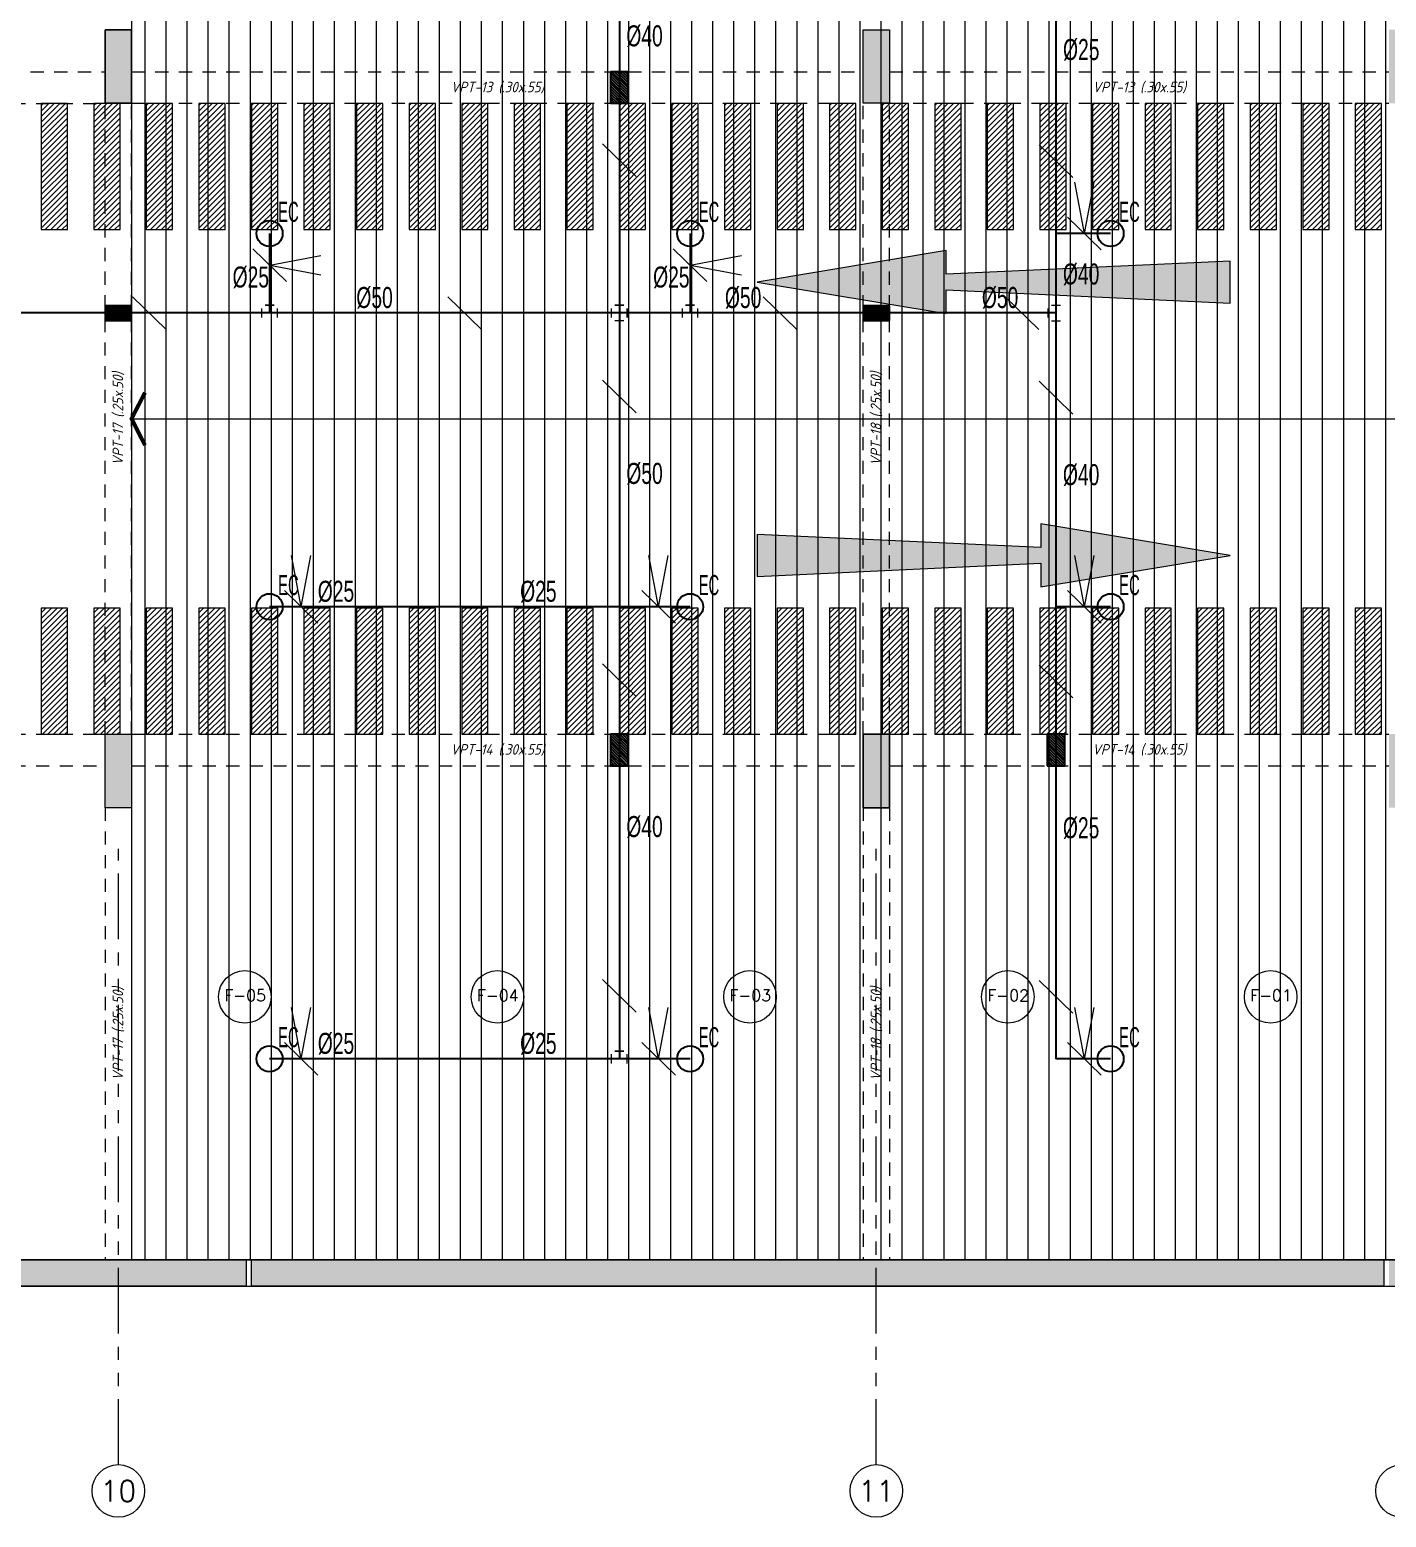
# Model space of a CAD drawing. Header units: millimetres. Extents: x 2085 to 2829, y 1347 to 1643.
# Drawn here: x 2170.53 to 2183.44, y 1520.64 to 1534.79 of the extents above; entities that cross this region are included whole.
import ezdxf
from ezdxf.enums import TextEntityAlignment as Align

# ---------------------------------------------------------------- set-up
doc = ezdxf.new("R2010")
doc.units = ezdxf.units.MM
for name, pattern in [('DASHED2', [0.375, 0.25, -0.125]), ('HIDDEN', [0.375, 0.25, -0.125]), ('HIDDEN2', [0.1875, 0.125, -0.0625]), ('PHANTOM', [2.5, 1.25, -0.25, 0.25, -0.25, 0.25, -0.25]), ('PHANTOM2', [1.25, 0.625, -0.125, 0.125, -0.125, 0.125, -0.125])]:
    doc.linetypes.add(name, pattern=pattern)
doc.layers.get('0').update_dxf_attribs({"color": 251, "lineweight": 9})
for name, color, linetype, lineweight in [('000 SOS 911 - ACCESORIOS ACI', 3, 'Continuous', 20), ('000 SOS 911 ACCESORIOS', 3, 'Continuous', 20), ('000 SOS 911 ROCIADORES', 5, 'Continuous', 25), ('000 SOS 911 TEXTOS ACI', 7, 'Continuous', 9), ('000 SOS 911 TUB. ENTERRADA  ACI', 5, 'DASHED2', 25), ('000 SOS 911 TUBERIA ACI', 3, 'Continuous', 25), ('A-EJES', 251, 'PHANTOM', 9), ('A-ESTRUCTURA-HATCH', 251, 'Continuous', 13), ('A-ESTRUCTURA-PLACAS', 251, 'Continuous', 13), ('A-ESTRUCTURA-VIGAS', 251, 'HIDDEN2', 13), ('A-HATCH', 251, 'Continuous', 9), ('A-LINEAS', 251, 'Continuous', 9), ('A-MUROS', 251, 'Continuous', 9), ('A-NUMERO ESTAC', 251, 'Continuous', 13), ('A-PROYECCIONES', 251, 'HIDDEN2', 9), ('A-TEXTO-INDICACIONES', 251, 'Continuous', 13), ('CIRCULACION PEATONAL', 251, 'Continuous', 13)]:
    doc.layers.add(name, color=color, linetype=linetype, lineweight=lineweight)
doc.layers.add('A_50_Vigas Chata', color=251, linetype='HIDDEN', lineweight=13, plot=False)
doc.styles.add('APPIA -TEXTOS-GENERALES', font='isocp.shx', dxfattribs={"oblique": 15})
doc.styles.add('PIPE', font='ARIALN.TTF', dxfattribs={"width": 0.8})
doc.styles.add('ROMANS', font='romans.shx', dxfattribs={"width": 0.8})
pattern_1 = [(45, (47.250368, 0), (-0.0265165, 0.0265165), [])]
pattern_2 = [(45, (47.750368, 0), (-0.0265165, 0.0265165), [])]
pattern_3 = [(45, (48.250368, 0), (-0.0265165, 0.0265165), [])]
pattern_4 = [(45, (48.750368, 0), (-0.0265165, 0.0265165), [])]
pattern_5 = [(45, (49.250368, 0), (-0.0265165, 0.0265165), [])]
pattern_6 = [(45, (49.750368, 0), (-0.0265165, 0.0265165), [])]
pattern_7 = [(45, (50.250368, 0), (-0.0265165, 0.0265165), [])]
pattern_8 = [(45, (50.750368, 0), (-0.0265165, 0.0265165), [])]
pattern_9 = [(45, (51.250368, 0), (-0.0265165, 0.0265165), [])]
pattern_10 = [(45, (51.750368, 0), (-0.0265165, 0.0265165), [])]
pattern_11 = [(45, (52.250368, 0), (-0.0265165, 0.0265165), [])]
pattern_12 = [(45, (52.750368, 0), (-0.0265165, 0.0265165), [])]
pattern_13 = [(45, (53.250368, 0), (-0.0265165, 0.0265165), [])]
pattern_14 = [(45, (53.750368, 0), (-0.0265165, 0.0265165), [])]
pattern_15 = [(45, (54.250368, 0), (-0.0265165, 0.0265165), [])]
pattern_16 = [(45, (54.750368, 0), (-0.0265165, 0.0265165), [])]
pattern_17 = [(45, (55.250368, 0), (-0.0265165, 0.0265165), [])]
pattern_18 = [(45, (55.750368, 0), (-0.0265165, 0.0265165), [])]
pattern_19 = [(45, (56.250368, 0), (-0.0265165, 0.0265165), [])]
pattern_20 = [(45, (56.750368, 0), (-0.0265165, 0.0265165), [])]
pattern_21 = [(45, (57.250368, 0), (-0.0265165, 0.0265165), [])]
pattern_22 = [(45, (57.750368, 0), (-0.0265165, 0.0265165), [])]
pattern_23 = [(45, (58.250368, 0), (-0.0265165, 0.0265165), [])]
pattern_24 = [(45, (58.750368, 0), (-0.0265165, 0.0265165), [])]
pattern_25 = [(45, (59.250368, 0), (-0.0265165, 0.0265165), [])]
pattern_26 = [(45, (59.750368, 0), (-0.0265165, 0.0265165), [])]

# ---------------------------------------------------------------- blocks, each defined once
blk = doc.blocks.new('002')
at = {"layer": '000 SOS 911 ROCIADORES'}
blk.add_circle((2884.506, 1470.177, 0), 0.0952, dxfattribs=at)
at = {"layer": '000 SOS 911 ROCIADORES', "color": 5, "style": 'PIPE', "width": 0.641273}
blk.add_text('EC', height=0.1469, dxfattribs=at).set_placement((2884.569, 1470.262, 0), (2884.719, 1470.262, 0), align=Align.FIT)
blk = doc.blocks.new('003')
at = {"layer": '000 SOS 911 ROCIADORES', "xscale": 1.3, "yscale": 1.3, "zscale": 1.3}
blk.add_blockref('002', (-841.839, -416.766, 0), dxfattribs=at)
blk = doc.blocks.new('PASE EN VIGA')
at = {"layer": '000 SOS 911 TUB. ENTERRADA  ACI'}
h = blk.add_hatch(dxfattribs=at)
h.set_pattern_fill('ANSI31', color=6, scale=0.0046)
h.paths.add_polyline_path([(2188.783, 1180.57), (2188.783, 1180.71), (2188.533, 1180.71), (2188.533, 1180.57)])
at = {"layer": '000 SOS 911 TUB. ENTERRADA  ACI', "color": 6, "linetype": 'ByBlock'}
blk.add_lwpolyline([(2188.533, 1180.57), (2188.783, 1180.57), (2188.783, 1180.71), (2188.533, 1180.71)], close=True, dxfattribs=at)
blk = doc.blocks.new('007')
at = {"layer": '000 SOS 911 - ACCESORIOS ACI'}
for q in [(26830.838, -4054.765, 0), (26831.022, -4054.765, 0)]:
    blk.add_line((26830.93, -4055.252, 0), q, dxfattribs=at)
blk = doc.blocks.new('ACCS.ELBOW.90')
at = {"layer": '000 SOS 911 - ACCESORIOS ACI', "color": 100}
for p, q in [((0.098, 0.168), (-0.098, 0.168)), ((0.168, -0.098), (0.168, 0.098))]:
    blk.add_line(p, q, dxfattribs=at)
at = {"layer": '000 SOS 911 - ACCESORIOS ACI', "color": 9}
for p in [(0, 0.168), (0.168, 0)]:
    blk.add_line(p, (0, 0), dxfattribs=at)
blk = doc.blocks.new('EST P1')
at = {"layer": 'A-ESTRUCTURA-HATCH'}
h = blk.add_hatch(color=256, dxfattribs=at)
h.dxf.hatch_style = 1
h.paths.add_polyline_path([(28.776, 5.95), (28.776, 5.05), (23.07, 5.05), (23.07, 4.85), (28.926, 4.85), (28.926, 5.75), (32.576, 5.75), (32.576, 4.85), (35.53, 4.85), (35.53, 5.05), (32.726, 5.05), (32.726, 5.95)])
h.paths.add_polyline_path([(43.04, 4.85), (43.04, 5.05), (35.58, 5.05), (35.58, 4.85)])
h.paths.add_polyline_path([(43.09, 5.05), (43.09, 4.85), (47.915, 4.85), (47.915, 5.05)])
h.paths.add_polyline_path([(51.865, 5.05), (51.865, 4.85), (53.376, 4.85), (53.376, 5.05)])
h.paths.add_polyline_path([(72.801, -0.15), (73.001, -0.15, 1), (53.601, -0.15), (53.801, -0.15, -1)])
h.paths.add_polyline_path([(70.351, 0), (70.351, -0.15), (72.749, -0.15), (72.749, 0)], flags=17)
h.paths.add_polyline_path([(69.451, -0.15), (69.451, 0), (66.848, 0, -0.010569), (66.851, -0.15)], flags=17)
h.paths.add_polyline_path([(65.272, 2.496), (65.272, -0.15), (65.422, -0.15), (65.422, 2.378, -0.221666), (66.601, -0.15), (66.801, -0.15, 0.99999), (59.801, -0.15), (60.001, -0.15, -0.61691)], flags=0)
h.paths.add_polyline_path([(71.88, -11.4), (71.88, -11.15), (57.51, -11.15), (57.51, -11.4)])
h.paths.add_polyline_path([(57.46, -11.4), (57.46, -11.15), (43.09, -11.15), (43.09, -11.4)])
h.paths.add_polyline_path([(43.04, -11.4), (43.04, -11.15), (35.58, -11.15), (35.58, -11.4)])
h.paths.add_polyline_path([(23.07, -11.15), (23.07, -11.4), (35.53, -11.4), (35.53, -11.15)])
h.paths.add_polyline_path([(23.02, -11.4), (23.02, -11.15), (12.25, -11.15), (12.25, -11.4)])
h.paths.add_polyline_path([(12.2, -11.4), (12.2, -11.15), (3.65, -11.15), (3.65, -11.4)])
h.paths.add_polyline_path([(3.6, -11.4), (3.6, -11.15), (-3.56, -11.15), (-3.56, -11.4)])
h.paths.add_polyline_path([(-17.98, -11.15), (-17.98, -11.4), (-3.61, -11.4), (-3.61, -11.15)])
h.paths.add_polyline_path([(-18.03, -11.4), (-18.03, -11.15), (-32.4, -11.15), (-32.4, -11.4)])
h.paths.add_polyline_path([(-32.45, -11.4), (-32.45, -11.15), (-46.94, -11.15), (-46.94, -11.4)])
h.paths.add_polyline_path([(-47.24, -11.4), (-46.99, -11.4), (-46.99, -6.15), (-47.24, -6.15)])
h.paths.add_polyline_path([(-46.99, -0.2), (-47.24, -0.2), (-47.24, -6.1), (-46.99, -6.1)])
h.paths.add_polyline_path([(-47.24, 0.15), (-47.24, -0.15), (-44.785, -0.15), (-44.785, 5.05), (-45.035, 5.05), (-45.035, 0.15)])
h.paths.add_polyline_path([(-44.735, 5.05), (-44.735, 4.85), (-32.45, 4.85), (-32.45, 5.05)])
h.paths.add_polyline_path([(-23.224, 4.85), (-23.224, 5.75), (-19.574, 5.75), (-19.574, 4.85), (-18.03, 4.85), (-18.03, 5.05), (-19.424, 5.05), (-19.424, 5.95), (-23.374, 5.95), (-23.374, 5.05), (-32.4, 5.05), (-32.4, 4.85)])
h.paths.add_polyline_path([(-17.98, 5.05), (-17.98, 4.85), (-3.61, 4.85), (-3.61, 5.05)])
h.paths.add_polyline_path([(12.2, 4.85), (12.2, 5.05), (3.825, 5.05), (3.825, 4.85)])
h.paths.add_polyline_path([(12.25, 5.05), (12.25, 4.85), (23.02, 4.85), (23.02, 5.05)])
h = blk.add_hatch(color=256, dxfattribs=at)
h.dxf.hatch_style = 1
h.paths.add_polyline_path([(51.865, 5.05), (47.915, 5.05), (47.915, -0.15), (50.25, -0.15), (50.25, 0), (48.065, 0), (48.065, 2.05), (51.865, 2.05), (51.865, 2.2), (48.065, 2.2), (48.065, 4.85), (51.715, 4.85), (51.715, 3.2), (51.865, 3.2)])
h.paths.add_polyline_path([(1.925, -0.151), (-0.175, -0.151), (-0.175, 4.85), (-3.56, 4.85), (-3.56, 5.05), (3.775, 5.05), (3.775, 1.9), (3.625, 1.9), (3.625, 4.85), (-0.025, 4.85), (-0.025, 2.2), (1.925, 2.2), (1.925, 2.05), (-0.025, 2.05), (-0.025, 0), (1.925, -0.001)])
h.paths.add_polyline_path([(71.63, -6.15), (71.88, -6.15), (71.88, -6.85), (71.63, -6.85)])
h.paths.add_polyline_path([(64.42, -6.15), (64.67, -6.15), (64.67, -6.85), (64.42, -6.85)])
h.paths.add_polyline_path([(57.21, -6.15), (57.46, -6.15), (57.46, -6.85), (57.21, -6.85)])
h.paths.add_polyline_path([(50, -6.15), (50.25, -6.15), (50.25, -6.85), (50, -6.85)])
h.paths.add_polyline_path([(42.79, -6.15), (43.04, -6.15), (43.04, -6.85), (42.79, -6.85)])
h.paths.add_polyline_path([(42.79, 0.55), (43.04, 0.55), (43.04, -0.15), (42.79, -0.15)])
h.paths.add_polyline_path([(35.58, -6.15), (35.83, -6.15), (35.83, -6.85), (35.58, -6.85)])
h.paths.add_polyline_path([(35.58, 0.55), (35.83, 0.55), (35.83, -0.15), (35.58, -0.15)])
h.paths.add_polyline_path([(35.28, -6.15), (35.53, -6.15), (35.53, -6.85), (35.28, -6.85)])
h.paths.add_polyline_path([(35.28, 0.55), (35.53, 0.55), (35.53, -0.15), (35.28, -0.15)])
h.paths.add_polyline_path([(30.28, -6.15), (30.53, -6.15), (30.53, -6.85), (30.28, -6.85)])
h.paths.add_polyline_path([(30.28, 0.55), (30.53, 0.55), (30.53, -0.15), (30.28, -0.15)])
h.paths.add_polyline_path([(23.07, -6.15), (23.32, -6.15), (23.32, -6.85), (23.07, -6.85)])
h.paths.add_polyline_path([(23.07, 0.55), (23.32, 0.55), (23.32, -0.15), (23.07, -0.15)])
h.paths.add_polyline_path([(18.07, -6.15), (18.32, -6.15), (18.32, -6.85), (18.07, -6.85)])
h.paths.add_polyline_path([(18.07, 0.55), (18.32, 0.55), (18.32, -0.15), (18.07, -0.15)])
h.paths.add_polyline_path([(10.86, -6.15), (11.11, -6.15), (11.11, -6.85), (10.86, -6.85)])
h.paths.add_polyline_path([(10.86, 0.55), (11.11, 0.55), (11.11, -0.15), (10.86, -0.15)])
h.paths.add_polyline_path([(3.65, -6.15), (3.9, -6.15), (3.9, -6.85), (3.65, -6.85)])
h.paths.add_polyline_path([(3.625, 0.55), (3.9, 0.55), (3.9, -0.15), (3.625, -0.15)])
h.paths.add_polyline_path([(-3.56, -6.15), (-3.31, -6.15), (-3.31, -6.85), (-3.56, -6.85)])
h.paths.add_polyline_path([(-3.56, 0.55), (-3.31, 0.55), (-3.31, -0.15), (-3.56, -0.15)])
h.paths.add_polyline_path([(-3.86, -6.15), (-3.61, -6.15), (-3.61, -6.85), (-3.86, -6.85)])
h.paths.add_polyline_path([(-3.86, 0.55), (-3.61, 0.55), (-3.61, -0.15), (-3.86, -0.15)])
h.paths.add_polyline_path([(-11.07, -6.15), (-10.82, -6.15), (-10.82, -6.85), (-11.07, -6.85)])
h.paths.add_polyline_path([(-11.07, 0.55), (-10.82, 0.55), (-10.82, -0.15), (-11.07, -0.15)])
h.paths.add_polyline_path([(-18.28, -6.15), (-18.03, -6.15), (-18.03, -6.85), (-18.28, -6.85)])
h.paths.add_polyline_path([(-18.28, 0.55), (-18.03, 0.55), (-18.03, -0.15), (-18.28, -0.15)])
h.paths.add_polyline_path([(-25.49, -6.15), (-25.24, -6.15), (-25.24, -6.85), (-25.49, -6.85)])
h.paths.add_polyline_path([(-25.49, 0.55), (-25.24, 0.55), (-25.24, -0.15), (-25.49, -0.15)])
h.paths.add_polyline_path([(-32.7, -6.15), (-32.45, -6.15), (-32.45, -6.85), (-32.7, -6.85)])
h.paths.add_polyline_path([(-32.7, 0.55), (-32.45, 0.55), (-32.45, -0.15), (-32.7, -0.15)])
h.paths.add_polyline_path([(-39.91, -6.15), (-39.66, -6.15), (-39.66, -6.85), (-39.91, -6.85)])
h.paths.add_polyline_path([(-39.91, 0.55), (-39.66, 0.55), (-39.66, -0.15), (-39.91, -0.15)])
at = {"layer": 'A-ESTRUCTURA-PLACAS'}
for points in [[(10.86, 0.55), (11.11, 0.55), (11.11, -0.15), (10.86, -0.15)], [(18.07, 0.55), (18.32, 0.55), (18.32, -0.15), (18.07, -0.15)], [(10.86, -6.15), (11.11, -6.15), (11.11, -6.85), (10.86, -6.85)], [(18.07, -6.15), (18.32, -6.15), (18.32, -6.85), (18.07, -6.85)]]:
    blk.add_lwpolyline(points, close=True, dxfattribs=at)
for points in [[(3.65, -11.15), (12.2, -11.15), (12.2, -11.4), (3.65, -11.4), (3.65, -11.15)], [(23.02, -11.15), (23.02, -11.4), (12.25, -11.4), (12.25, -11.15), (23.02, -11.15)]]:
    blk.add_lwpolyline(points, dxfattribs=at)
at = {"layer": 'A-ESTRUCTURA-VIGAS'}
for points in [[(3.85, 0.149), (10.86, 0.149)], [(11.11, 0.15), (18.07, 0.15)], [(18.32, 0.15), (23.07, 0.15)], [(3.901, -0.151), (10.86, -0.151)], [(10.86, -6.15), (10.86, -0.15)], [(11.11, -6.15), (11.11, -0.15)], [(11.11, -0.15), (18.07, -0.15)], [(18.07, -6.15), (18.07, -0.15)], [(18.32, -6.15), (18.32, -0.15)], [(18.32, -0.15), (23.07, -0.15)], [(3.901, -6.151), (10.86, -6.151)], [(11.11, -6.15), (18.07, -6.15)], [(18.32, -6.15), (23.07, -6.15)], [(3.901, -6.451), (10.86, -6.451)], [(11.11, -6.45), (18.07, -6.45)], [(18.32, -6.45), (23.07, -6.45)], [(10.86, -6.85), (10.86, -11.15)], [(11.11, -6.85), (11.11, -11.15)], [(18.07, -6.85), (18.07, -11.15)], [(18.32, -6.85), (18.32, -11.15)]]:
    blk.add_lwpolyline(points, dxfattribs=at)
at = {"layer": 'A_50_Vigas Chata', "char_height": 0.1, "attachment_point": 5, "style": 'APPIA -TEXTOS-GENERALES'}
for s, insert in [('VPT-13 (.30x.55)', (14.59, 0)), ('VPT-13 (.30x.55)', (20.695, 0)), ('VPT-14 (.30x.55)', (14.59, -6.3)), ('VPT-14 (.30x.55)', (20.695, -6.3))]:
    blk.add_mtext(s, dxfattribs=dict(at, insert=insert))
at = {"layer": 'A_50_Vigas Chata', "char_height": 0.1, "attachment_point": 5, "rotation": 90, "style": 'APPIA -TEXTOS-GENERALES'}
for s, insert in [('VPT-17 (.25x.50)', (10.985, -3.15)), ('VPT-18 (.25x.50)', (18.195, -3.15)), ('VPT-17 (.25x.50)', (10.985, -9)), ('VPT-18 (.25x.50)', (18.195, -9))]:
    blk.add_mtext(s, dxfattribs=dict(at, insert=insert))
blk = doc.blocks.new('*U225')
at = {"layer": 'CIRCULACION PEATONAL'}
h = blk.add_hatch(dxfattribs=at)
h.set_pattern_fill('ANSI31', color=256, scale=0.3)
h.set_pattern_definition(pattern_1)
h.paths.add_polyline_path([(47.547, 0.228), (47.297, 0.228), (47.297, -0.972), (47.547, -0.972)])
h = blk.add_hatch(dxfattribs=at)
h.set_pattern_fill('ANSI31', color=256, scale=0.3)
h.set_pattern_definition(pattern_2)
h.paths.add_polyline_path([(48.047, 0.228), (47.797, 0.228), (47.797, -0.972), (48.047, -0.972)])
h = blk.add_hatch(dxfattribs=at)
h.set_pattern_fill('ANSI31', color=256, scale=0.3)
h.set_pattern_definition(pattern_3)
h.paths.add_polyline_path([(48.547, 0.228), (48.297, 0.228), (48.297, -0.972), (48.547, -0.972)])
h = blk.add_hatch(dxfattribs=at)
h.set_pattern_fill('ANSI31', color=256, scale=0.3)
h.set_pattern_definition(pattern_4)
h.paths.add_polyline_path([(49.047, 0.228), (48.797, 0.228), (48.797, -0.972), (49.047, -0.972)])
h = blk.add_hatch(dxfattribs=at)
h.set_pattern_fill('ANSI31', color=256, scale=0.3)
h.set_pattern_definition(pattern_5)
h.paths.add_polyline_path([(49.547, 0.228), (49.297, 0.228), (49.297, -0.972), (49.547, -0.972)])
h = blk.add_hatch(dxfattribs=at)
h.set_pattern_fill('ANSI31', color=256, scale=0.3)
h.set_pattern_definition(pattern_6)
h.paths.add_polyline_path([(50.047, 0.228), (49.797, 0.228), (49.797, -0.972), (50.047, -0.972)])
h = blk.add_hatch(dxfattribs=at)
h.set_pattern_fill('ANSI31', color=256, scale=0.3)
h.set_pattern_definition(pattern_7)
h.paths.add_polyline_path([(50.547, 0.228), (50.297, 0.228), (50.297, -0.972), (50.547, -0.972)])
h = blk.add_hatch(dxfattribs=at)
h.set_pattern_fill('ANSI31', color=256, scale=0.3)
h.set_pattern_definition(pattern_8)
h.paths.add_polyline_path([(51.047, 0.228), (50.797, 0.228), (50.797, -0.972), (51.047, -0.972)])
h = blk.add_hatch(dxfattribs=at)
h.set_pattern_fill('ANSI31', color=256, scale=0.3)
h.set_pattern_definition(pattern_9)
h.paths.add_polyline_path([(51.547, 0.228), (51.297, 0.228), (51.297, -0.972), (51.547, -0.972)])
h = blk.add_hatch(dxfattribs=at)
h.set_pattern_fill('ANSI31', color=256, scale=0.3)
h.set_pattern_definition(pattern_10)
h.paths.add_polyline_path([(52.047, 0.228), (51.797, 0.228), (51.797, -0.972), (52.047, -0.972)])
h = blk.add_hatch(dxfattribs=at)
h.set_pattern_fill('ANSI31', color=256, scale=0.3)
h.set_pattern_definition(pattern_11)
h.paths.add_polyline_path([(52.547, 0.228), (52.297, 0.228), (52.297, -0.972), (52.547, -0.972)])
h = blk.add_hatch(dxfattribs=at)
h.set_pattern_fill('ANSI31', color=256, scale=0.3)
h.set_pattern_definition(pattern_12)
h.paths.add_polyline_path([(53.047, 0.228), (52.797, 0.228), (52.797, -0.972), (53.047, -0.972)])
h = blk.add_hatch(dxfattribs=at)
h.set_pattern_fill('ANSI31', color=256, scale=0.3)
h.set_pattern_definition(pattern_13)
h.paths.add_polyline_path([(53.547, 0.228), (53.297, 0.228), (53.297, -0.972), (53.547, -0.972)])
h = blk.add_hatch(dxfattribs=at)
h.set_pattern_fill('ANSI31', color=256, scale=0.3)
h.set_pattern_definition(pattern_14)
h.paths.add_polyline_path([(54.047, 0.228), (53.797, 0.228), (53.797, -0.972), (54.047, -0.972)])
h = blk.add_hatch(dxfattribs=at)
h.set_pattern_fill('ANSI31', color=256, scale=0.3)
h.set_pattern_definition(pattern_15)
h.paths.add_polyline_path([(54.547, 0.228), (54.297, 0.228), (54.297, -0.972), (54.547, -0.972)])
h = blk.add_hatch(dxfattribs=at)
h.set_pattern_fill('ANSI31', color=256, scale=0.3)
h.set_pattern_definition(pattern_16)
h.paths.add_polyline_path([(55.047, 0.228), (54.797, 0.228), (54.797, -0.972), (55.047, -0.972)])
h = blk.add_hatch(dxfattribs=at)
h.set_pattern_fill('ANSI31', color=256, scale=0.3)
h.set_pattern_definition(pattern_17)
h.paths.add_polyline_path([(55.547, 0.228), (55.297, 0.228), (55.297, -0.972), (55.547, -0.972)])
h = blk.add_hatch(dxfattribs=at)
h.set_pattern_fill('ANSI31', color=256, scale=0.3)
h.set_pattern_definition(pattern_18)
h.paths.add_polyline_path([(56.047, 0.228), (55.797, 0.228), (55.797, -0.972), (56.047, -0.972)])
h = blk.add_hatch(dxfattribs=at)
h.set_pattern_fill('ANSI31', color=256, scale=0.3)
h.set_pattern_definition(pattern_19)
h.paths.add_polyline_path([(56.547, 0.228), (56.297, 0.228), (56.297, -0.972), (56.547, -0.972)])
h = blk.add_hatch(dxfattribs=at)
h.set_pattern_fill('ANSI31', color=256, scale=0.3)
h.set_pattern_definition(pattern_20)
h.paths.add_polyline_path([(57.047, 0.228), (56.797, 0.228), (56.797, -0.972), (57.047, -0.972)])
h = blk.add_hatch(dxfattribs=at)
h.set_pattern_fill('ANSI31', color=256, scale=0.3)
h.set_pattern_definition(pattern_21)
h.paths.add_polyline_path([(57.547, 0.228), (57.297, 0.228), (57.297, -0.972), (57.547, -0.972)])
h = blk.add_hatch(dxfattribs=at)
h.set_pattern_fill('ANSI31', color=256, scale=0.3)
h.set_pattern_definition(pattern_22)
h.paths.add_polyline_path([(58.047, 0.228), (57.797, 0.228), (57.797, -0.972), (58.047, -0.972)])
h = blk.add_hatch(dxfattribs=at)
h.set_pattern_fill('ANSI31', color=256, scale=0.3)
h.set_pattern_definition(pattern_23)
h.paths.add_polyline_path([(58.547, 0.228), (58.297, 0.228), (58.297, -0.972), (58.547, -0.972)])
h = blk.add_hatch(dxfattribs=at)
h.set_pattern_fill('ANSI31', color=256, scale=0.3)
h.set_pattern_definition(pattern_24)
h.paths.add_polyline_path([(59.047, 0.228), (58.797, 0.228), (58.797, -0.972), (59.047, -0.972)])
h = blk.add_hatch(dxfattribs=at)
h.set_pattern_fill('ANSI31', color=256, scale=0.3)
h.set_pattern_definition(pattern_25)
h.paths.add_polyline_path([(59.547, 0.228), (59.297, 0.228), (59.297, -0.972), (59.547, -0.972)])
h = blk.add_hatch(dxfattribs=at)
h.set_pattern_fill('ANSI31', color=256, scale=0.3)
h.set_pattern_definition(pattern_26)
h.paths.add_polyline_path([(60.047, 0.228), (59.797, 0.228), (59.797, -0.972), (60.047, -0.972)])
for points in [[(47.297, -0.972), (47.547, -0.972), (47.547, 0.228), (47.297, 0.228)], [(47.797, -0.972), (48.047, -0.972), (48.047, 0.228), (47.797, 0.228)], [(48.297, -0.972), (48.547, -0.972), (48.547, 0.228), (48.297, 0.228)], [(48.797, -0.972), (49.047, -0.972), (49.047, 0.228), (48.797, 0.228)], [(49.297, -0.972), (49.547, -0.972), (49.547, 0.228), (49.297, 0.228)], [(49.797, -0.972), (50.047, -0.972), (50.047, 0.228), (49.797, 0.228)], [(50.297, -0.972), (50.547, -0.972), (50.547, 0.228), (50.297, 0.228)], [(50.797, -0.972), (51.047, -0.972), (51.047, 0.228), (50.797, 0.228)], [(51.297, -0.972), (51.547, -0.972), (51.547, 0.228), (51.297, 0.228)], [(51.797, -0.972), (52.047, -0.972), (52.047, 0.228), (51.797, 0.228)], [(52.297, -0.972), (52.547, -0.972), (52.547, 0.228), (52.297, 0.228)], [(52.797, -0.972), (53.047, -0.972), (53.047, 0.228), (52.797, 0.228)], [(53.297, -0.972), (53.547, -0.972), (53.547, 0.228), (53.297, 0.228)], [(53.797, -0.972), (54.047, -0.972), (54.047, 0.228), (53.797, 0.228)], [(54.297, -0.972), (54.547, -0.972), (54.547, 0.228), (54.297, 0.228)], [(54.797, -0.972), (55.047, -0.972), (55.047, 0.228), (54.797, 0.228)], [(55.297, -0.972), (55.547, -0.972), (55.547, 0.228), (55.297, 0.228)], [(55.797, -0.972), (56.047, -0.972), (56.047, 0.228), (55.797, 0.228)], [(56.297, -0.972), (56.547, -0.972), (56.547, 0.228), (56.297, 0.228)], [(56.797, -0.972), (57.047, -0.972), (57.047, 0.228), (56.797, 0.228)], [(57.297, -0.972), (57.547, -0.972), (57.547, 0.228), (57.297, 0.228)], [(57.797, -0.972), (58.047, -0.972), (58.047, 0.228), (57.797, 0.228)], [(58.297, -0.972), (58.547, -0.972), (58.547, 0.228), (58.297, 0.228)], [(58.797, -0.972), (59.047, -0.972), (59.047, 0.228), (58.797, 0.228)], [(59.297, -0.972), (59.547, -0.972), (59.547, 0.228), (59.297, 0.228)], [(59.797, -0.972), (60.047, -0.972), (60.047, 0.228), (59.797, 0.228)]]:
    blk.add_lwpolyline(points, close=True, dxfattribs=at)
blk = doc.blocks.new('*U226')
at = {"layer": 'CIRCULACION PEATONAL'}
h = blk.add_hatch(dxfattribs=at)
h.set_pattern_fill('ANSI31', color=256, scale=0.3)
h.set_pattern_definition(pattern_1)
h.paths.add_polyline_path([(47.547, 0.228), (47.297, 0.228), (47.297, -0.972), (47.547, -0.972)])
h = blk.add_hatch(dxfattribs=at)
h.set_pattern_fill('ANSI31', color=256, scale=0.3)
h.set_pattern_definition(pattern_2)
h.paths.add_polyline_path([(48.047, 0.228), (47.797, 0.228), (47.797, -0.972), (48.047, -0.972)])
h = blk.add_hatch(dxfattribs=at)
h.set_pattern_fill('ANSI31', color=256, scale=0.3)
h.set_pattern_definition(pattern_3)
h.paths.add_polyline_path([(48.547, 0.228), (48.297, 0.228), (48.297, -0.972), (48.547, -0.972)])
h = blk.add_hatch(dxfattribs=at)
h.set_pattern_fill('ANSI31', color=256, scale=0.3)
h.set_pattern_definition(pattern_4)
h.paths.add_polyline_path([(49.047, 0.228), (48.797, 0.228), (48.797, -0.972), (49.047, -0.972)])
h = blk.add_hatch(dxfattribs=at)
h.set_pattern_fill('ANSI31', color=256, scale=0.3)
h.set_pattern_definition(pattern_5)
h.paths.add_polyline_path([(49.547, 0.228), (49.297, 0.228), (49.297, -0.972), (49.547, -0.972)])
h = blk.add_hatch(dxfattribs=at)
h.set_pattern_fill('ANSI31', color=256, scale=0.3)
h.set_pattern_definition(pattern_6)
h.paths.add_polyline_path([(50.047, 0.228), (49.797, 0.228), (49.797, -0.972), (50.047, -0.972)])
h = blk.add_hatch(dxfattribs=at)
h.set_pattern_fill('ANSI31', color=256, scale=0.3)
h.set_pattern_definition(pattern_7)
h.paths.add_polyline_path([(50.547, 0.228), (50.297, 0.228), (50.297, -0.972), (50.547, -0.972)])
h = blk.add_hatch(dxfattribs=at)
h.set_pattern_fill('ANSI31', color=256, scale=0.3)
h.set_pattern_definition(pattern_8)
h.paths.add_polyline_path([(51.047, 0.228), (50.797, 0.228), (50.797, -0.972), (51.047, -0.972)])
h = blk.add_hatch(dxfattribs=at)
h.set_pattern_fill('ANSI31', color=256, scale=0.3)
h.set_pattern_definition(pattern_9)
h.paths.add_polyline_path([(51.547, 0.228), (51.297, 0.228), (51.297, -0.972), (51.547, -0.972)])
h = blk.add_hatch(dxfattribs=at)
h.set_pattern_fill('ANSI31', color=256, scale=0.3)
h.set_pattern_definition(pattern_10)
h.paths.add_polyline_path([(52.047, 0.228), (51.797, 0.228), (51.797, -0.972), (52.047, -0.972)])
h = blk.add_hatch(dxfattribs=at)
h.set_pattern_fill('ANSI31', color=256, scale=0.3)
h.set_pattern_definition(pattern_11)
h.paths.add_polyline_path([(52.547, 0.228), (52.297, 0.228), (52.297, -0.972), (52.547, -0.972)])
h = blk.add_hatch(dxfattribs=at)
h.set_pattern_fill('ANSI31', color=256, scale=0.3)
h.set_pattern_definition(pattern_12)
h.paths.add_polyline_path([(53.047, 0.228), (52.797, 0.228), (52.797, -0.972), (53.047, -0.972)])
h = blk.add_hatch(dxfattribs=at)
h.set_pattern_fill('ANSI31', color=256, scale=0.3)
h.set_pattern_definition(pattern_13)
h.paths.add_polyline_path([(53.547, 0.228), (53.297, 0.228), (53.297, -0.972), (53.547, -0.972)])
h = blk.add_hatch(dxfattribs=at)
h.set_pattern_fill('ANSI31', color=256, scale=0.3)
h.set_pattern_definition(pattern_14)
h.paths.add_polyline_path([(54.047, 0.228), (53.797, 0.228), (53.797, -0.972), (54.047, -0.972)])
h = blk.add_hatch(dxfattribs=at)
h.set_pattern_fill('ANSI31', color=256, scale=0.3)
h.set_pattern_definition(pattern_15)
h.paths.add_polyline_path([(54.547, 0.228), (54.297, 0.228), (54.297, -0.972), (54.547, -0.972)])
h = blk.add_hatch(dxfattribs=at)
h.set_pattern_fill('ANSI31', color=256, scale=0.3)
h.set_pattern_definition(pattern_16)
h.paths.add_polyline_path([(55.047, 0.228), (54.797, 0.228), (54.797, -0.972), (55.047, -0.972)])
h = blk.add_hatch(dxfattribs=at)
h.set_pattern_fill('ANSI31', color=256, scale=0.3)
h.set_pattern_definition(pattern_17)
h.paths.add_polyline_path([(55.547, 0.228), (55.297, 0.228), (55.297, -0.972), (55.547, -0.972)])
h = blk.add_hatch(dxfattribs=at)
h.set_pattern_fill('ANSI31', color=256, scale=0.3)
h.set_pattern_definition(pattern_18)
h.paths.add_polyline_path([(56.047, 0.228), (55.797, 0.228), (55.797, -0.972), (56.047, -0.972)])
h = blk.add_hatch(dxfattribs=at)
h.set_pattern_fill('ANSI31', color=256, scale=0.3)
h.set_pattern_definition(pattern_19)
h.paths.add_polyline_path([(56.547, 0.228), (56.297, 0.228), (56.297, -0.972), (56.547, -0.972)])
h = blk.add_hatch(dxfattribs=at)
h.set_pattern_fill('ANSI31', color=256, scale=0.3)
h.set_pattern_definition(pattern_20)
h.paths.add_polyline_path([(57.047, 0.228), (56.797, 0.228), (56.797, -0.972), (57.047, -0.972)])
h = blk.add_hatch(dxfattribs=at)
h.set_pattern_fill('ANSI31', color=256, scale=0.3)
h.set_pattern_definition(pattern_21)
h.paths.add_polyline_path([(57.547, 0.228), (57.297, 0.228), (57.297, -0.972), (57.547, -0.972)])
h = blk.add_hatch(dxfattribs=at)
h.set_pattern_fill('ANSI31', color=256, scale=0.3)
h.set_pattern_definition(pattern_22)
h.paths.add_polyline_path([(58.047, 0.228), (57.797, 0.228), (57.797, -0.972), (58.047, -0.972)])
h = blk.add_hatch(dxfattribs=at)
h.set_pattern_fill('ANSI31', color=256, scale=0.3)
h.set_pattern_definition(pattern_23)
h.paths.add_polyline_path([(58.547, 0.228), (58.297, 0.228), (58.297, -0.972), (58.547, -0.972)])
h = blk.add_hatch(dxfattribs=at)
h.set_pattern_fill('ANSI31', color=256, scale=0.3)
h.set_pattern_definition(pattern_24)
h.paths.add_polyline_path([(59.047, 0.228), (58.797, 0.228), (58.797, -0.972), (59.047, -0.972)])
h = blk.add_hatch(dxfattribs=at)
h.set_pattern_fill('ANSI31', color=256, scale=0.3)
h.set_pattern_definition(pattern_25)
h.paths.add_polyline_path([(59.547, 0.228), (59.297, 0.228), (59.297, -0.972), (59.547, -0.972)])
h = blk.add_hatch(dxfattribs=at)
h.set_pattern_fill('ANSI31', color=256, scale=0.3)
h.set_pattern_definition(pattern_26)
h.paths.add_polyline_path([(60.047, 0.228), (59.797, 0.228), (59.797, -0.972), (60.047, -0.972)])
for points in [[(47.297, -0.972), (47.547, -0.972), (47.547, 0.228), (47.297, 0.228)], [(47.797, -0.972), (48.047, -0.972), (48.047, 0.228), (47.797, 0.228)], [(48.297, -0.972), (48.547, -0.972), (48.547, 0.228), (48.297, 0.228)], [(48.797, -0.972), (49.047, -0.972), (49.047, 0.228), (48.797, 0.228)], [(49.297, -0.972), (49.547, -0.972), (49.547, 0.228), (49.297, 0.228)], [(49.797, -0.972), (50.047, -0.972), (50.047, 0.228), (49.797, 0.228)], [(50.297, -0.972), (50.547, -0.972), (50.547, 0.228), (50.297, 0.228)], [(50.797, -0.972), (51.047, -0.972), (51.047, 0.228), (50.797, 0.228)], [(51.297, -0.972), (51.547, -0.972), (51.547, 0.228), (51.297, 0.228)], [(51.797, -0.972), (52.047, -0.972), (52.047, 0.228), (51.797, 0.228)], [(52.297, -0.972), (52.547, -0.972), (52.547, 0.228), (52.297, 0.228)], [(52.797, -0.972), (53.047, -0.972), (53.047, 0.228), (52.797, 0.228)], [(53.297, -0.972), (53.547, -0.972), (53.547, 0.228), (53.297, 0.228)], [(53.797, -0.972), (54.047, -0.972), (54.047, 0.228), (53.797, 0.228)], [(54.297, -0.972), (54.547, -0.972), (54.547, 0.228), (54.297, 0.228)], [(54.797, -0.972), (55.047, -0.972), (55.047, 0.228), (54.797, 0.228)], [(55.297, -0.972), (55.547, -0.972), (55.547, 0.228), (55.297, 0.228)], [(55.797, -0.972), (56.047, -0.972), (56.047, 0.228), (55.797, 0.228)], [(56.297, -0.972), (56.547, -0.972), (56.547, 0.228), (56.297, 0.228)], [(56.797, -0.972), (57.047, -0.972), (57.047, 0.228), (56.797, 0.228)], [(57.297, -0.972), (57.547, -0.972), (57.547, 0.228), (57.297, 0.228)], [(57.797, -0.972), (58.047, -0.972), (58.047, 0.228), (57.797, 0.228)], [(58.297, -0.972), (58.547, -0.972), (58.547, 0.228), (58.297, 0.228)], [(58.797, -0.972), (59.047, -0.972), (59.047, 0.228), (58.797, 0.228)], [(59.297, -0.972), (59.547, -0.972), (59.547, 0.228), (59.297, 0.228)], [(59.797, -0.972), (60.047, -0.972), (60.047, 0.228), (59.797, 0.228)]]:
    blk.add_lwpolyline(points, close=True, dxfattribs=at)
blk = doc.blocks.new('EJES 1P')
at = {"layer": 'A-EJES', "linetype": 'PHANTOM2'}
for points in [[(55.994, -18.151), (55.994, -12.292)], [(63.204, -18.151), (63.204, -12.292)]]:
    blk.add_lwpolyline(points, dxfattribs=at)
at = {"layer": 'A-EJES', "linetype": 'Continuous'}
for centre in [(55.994, -18.398), (63.204, -18.398), (68.204, -18.398)]:
    blk.add_circle(centre, 0.25, dxfattribs=at)
at = {"layer": 'A-EJES', "linetype": 'Continuous', "style": 'ROMANS'}
for s, p in [('10', (55.994, -18.398)), ('11', (63.204, -18.398))]:
    blk.add_text(s, height=0.2, dxfattribs=at).set_placement(p, align=Align.MIDDLE_CENTER)
blk = doc.blocks.new('PO_GUARDIA CIVIL ESQ FAISANES_PLANTAS_Sotanos_REVA_2022.01.24 - copia$0$XREF_SOTANOS - ETAPA 1-2020.06.26$0$frr')
at = {"transparency": 33554687}
blk.add_hatch(color=8, dxfattribs=at).paths.add_polyline_path([(0.002, -0.011), (-0.002, -0.011), (-0.3, -1.8), (-0.075, -1.8), (-0.2, -4.5), (0.2, -4.5), (0.075, -1.8), (0.3, -1.8)])
at = {"color": 7}
blk.add_lwpolyline([(-0.2, -4.5), (0.2, -4.5), (0.075, -1.8), (0.3, -1.8), (0, 0), (-0.3, -1.8), (-0.075, -1.8)], close=True, dxfattribs=at)
blk = doc.blocks.new('EJE')
at = {"linetype": 'Continuous'}
blk.add_circle((0, 0), 0.5, dxfattribs=at)
at = {"layer": 'A-TEXTO-INDICACIONES', "style": 'ROMANS'}
blk.add_attdef('EJE', text='', height=0.22, rotation=0, dxfattribs=at).set_placement((0.007, 0.028), align=Align.MIDDLE_CENTER)

msp = doc.modelspace()

# ---------------------------------------------------------------- hatches: boundary and pattern name
at = {"layer": 'A-HATCH'}
h = msp.add_hatch(dxfattribs=at)
h.set_pattern_fill('_USER', color=256, scale=0.2, angle=90, pattern_type=0)
h.set_pattern_definition([(90, (2203.43056, 1531.08693), (-0.2, 1e-17), [])])
h.paths.add_polyline_path([(2171.501, 1539.088), (2171.501, 1523.088), (2203.181, 1523.088), (2203.181, 1539.088)])

# ---------------------------------------------------------------- linework, layer by layer
msp.add_line((2171.501, 1531.088), (2203.181, 1531.088))
at = {"const_width": 0.0375}
msp.add_lwpolyline([(2171.628, 1530.836), (2171.501, 1531.088), (2171.628, 1531.336)], dxfattribs=at)
msp.add_lwpolyline([(2171.628, 1530.836), (2171.501, 1531.088), (2171.628, 1531.336)], dxfattribs=at)
msp.add_lwpolyline([(2171.628, 1530.836), (2171.501, 1531.088), (2171.628, 1531.336)], dxfattribs=at)
msp.add_lwpolyline([(2171.628, 1530.836), (2171.501, 1531.088), (2171.628, 1531.336)], dxfattribs=at)
at = {"layer": '000 SOS 911 - ACCESORIOS ACI'}
for p, q in [((2176.301, 1533.392), (2175.981, 1533.703)), ((2180.455, 1533.381), (2180.134, 1533.692)), ((2180.724, 1532.694), (2180.404, 1533.005)), ((2172.974, 1532.394), (2172.654, 1532.705)), ((2176.974, 1532.394), (2176.654, 1532.705)), ((2171.83, 1531.938), (2171.51, 1532.249)), ((2174.83, 1531.938), (2174.51, 1532.249)), ((2177.83, 1531.938), (2177.51, 1532.249)), ((2180.13, 1531.938), (2179.81, 1532.249)), ((2176.301, 1531.145), (2175.98, 1531.456)), ((2180.454, 1531.133), (2180.134, 1531.444)), ((2173.274, 1529.144), (2172.954, 1529.455)), ((2176.674, 1529.144), (2176.354, 1529.455)), ((2180.724, 1529.144), (2180.404, 1529.455)), ((2176.301, 1528.445), (2175.98, 1528.756)), ((2180.454, 1528.433), (2180.134, 1528.744)), ((2176.301, 1525.445), (2175.98, 1525.756)), ((2180.454, 1525.433), (2180.134, 1525.744)), ((2173.274, 1524.844), (2172.954, 1525.155)), ((2176.674, 1524.844), (2176.354, 1525.155)), ((2180.724, 1524.844), (2180.404, 1525.155))]:
    msp.add_line(p, q, dxfattribs=at)
at = {"layer": '000 SOS 911 TUBERIA ACI'}
for points in [[(2176.141, 1537.149), (2176.141, 1524.999)], [(2180.294, 1537.149), (2180.294, 1524.999)], [(2172.814, 1532.849), (2172.814, 1532.094)], [(2176.814, 1532.849), (2176.814, 1532.094)], [(2180.814, 1532.849), (2180.294, 1532.849)], [(2180.294, 1532.094), (2157.143, 1532.094)], [(2176.814, 1529.299), (2172.814, 1529.299)], [(2180.814, 1529.299), (2180.294, 1529.299)], [(2176.814, 1524.999), (2172.814, 1524.999)], [(2180.814, 1524.999), (2180.294, 1524.999)]]:
    msp.add_lwpolyline(points, dxfattribs=at)
at = {"layer": 'A-LINEAS'}
msp.add_lwpolyline([(2171.501, 1539.088), (2171.501, 1523.088), (2203.181, 1523.088), (2203.181, 1539.088)], close=True, dxfattribs=at)
at = {"layer": 'A-MUROS'}
for p, q in [((2232.271, 1523.088), (2113.401, 1523.088)), ((2113.151, 1522.838), (2232.271, 1522.838))]:
    msp.add_line(p, q, dxfattribs=at)
for points in [[(2171.251, 1534.088), (2171.501, 1534.088), (2171.501, 1534.788), (2171.251, 1534.788)], [(2178.711, 1534.088), (2178.461, 1534.088), (2178.461, 1534.788), (2178.711, 1534.788)], [(2171.251, 1528.088), (2171.501, 1528.088), (2171.501, 1527.388), (2171.251, 1527.388)], [(2178.711, 1528.088), (2178.461, 1528.088), (2178.461, 1527.388), (2178.711, 1527.388)]]:
    msp.add_lwpolyline(points, close=True, dxfattribs=at)

# ---------------------------------------------------------------- block references
msp.add_blockref('EST P1', (2160.391, 1534.238))
at = {"rotation": 180}
for name, p in [('*U226', (2230.688, 1533.115)), ('*U225', (2230.688, 1528.315))]:
    msp.add_blockref(name, p, dxfattribs=at)
at = {"transparency": 33554483}
for p, rotation in [((2177.451, 1532.388), 90), ((2177.451, 1532.388), 90), ((2181.951, 1529.788), 270), ((2181.951, 1529.788), 270)]:
    msp.add_blockref('PO_GUARDIA CIVIL ESQ FAISANES_PLANTAS_Sotanos_REVA_2022.01.24 - copia$0$XREF_SOTANOS - ETAPA 1-2020.06.26$0$frr', p, dxfattribs=dict(at, rotation=rotation))
at = {"layer": '000 SOS 911 - ACCESORIOS ACI'}
for p, xscale, yscale, zscale, rotation in [((2172.814, 1532.094), -0.4394526855468785, 0.4394526855468736, 0.4394526855468736, 359.9974143215402), ((2172.814, 1532.094), 0.4394526855468786, 0.4394526855468786, 0.4394526855468786, 0.002585678459824783), ((2176.141, 1532.094), -0.4394526855468786, 0.4394526855468736, 0.4394526855468736, 359.9974143215402), ((2176.141, 1532.094), 0.4394526855468787, 0.4394526855468787, 0.4394526855468787, 0.002585678459824782), ((2176.141, 1532.094), -0.4394526855468787, 0.4394526855468784, 0.4394526855468784, 179.9974143215402), ((2176.814, 1532.094), -0.4394526855468785, 0.4394526855468736, 0.4394526855468736, 359.9974143215402), ((2176.814, 1532.094), 0.4394526855468786, 0.4394526855468786, 0.4394526855468786, 0.002585678459824783), ((2180.294, 1532.094), -0.4394526855468787, 0.4394526855468736, 0.4394526855468736, 359.9974143215402), ((2180.294, 1532.094), 0.4394526855468787, 0.4394526855468787, 0.4394526855468787, 180.0025856784598), ((2176.141, 1525), -0.4394526855468783, 0.4394526855468736, 0.4394526855468736, 359.9974143215402), ((2176.141, 1525), 0.4394526855468783, 0.4394526855468783, 0.4394526855468783, 0.002585678459824784)]:
    msp.add_blockref('ACCS.ELBOW.90', p, dxfattribs=dict(at, xscale=xscale, yscale=yscale, zscale=zscale, rotation=rotation))
at = {"layer": '000 SOS 911 ACCESORIOS'}
for p in [(-24650.366, 5588.102, 0), (-24657.816, 5584.552, 0), (-24654.416, 5584.552, 0), (-24650.366, 5584.552, 0), (-24657.816, 5580.252, 0), (-24654.416, 5580.252, 0), (-24650.366, 5580.252, 0)]:
    msp.add_blockref('007', p, dxfattribs=at)
at = {"layer": '000 SOS 911 ACCESORIOS', "rotation": 270}
for p in [(6228.067, 28363.479, 0), (6232.067, 28363.479, 0)]:
    msp.add_blockref('007', p, dxfattribs=at)
at = {"layer": '000 SOS 911 ROCIADORES'}
for p in [(-735.205, 38.386), (-735.205, 38.386), (-731.205, 38.386), (-731.205, 38.386), (-727.205, 38.386), (-727.205, 38.386), (-735.205, 34.836), (-731.205, 34.836), (-727.205, 34.836), (-735.205, 30.536), (-731.205, 30.536), (-727.205, 30.536)]:
    msp.add_blockref('003', p, dxfattribs=at)
at = {"layer": '000 SOS 911 TUB. ENTERRADA  ACI', "xscale": 1.200647668218153, "yscale": 1.200647668218153, "zscale": 1.200647668218153, "rotation": 90}
for p in [(3593.673, -1093.569), (3593.673, -1099.869), (3597.827, -1099.869)]:
    msp.add_blockref('PASE EN VIGA', p, dxfattribs=at)
at = {"layer": '000 SOS 911 TUB. ENTERRADA  ACI'}
for p in [(-17.282, 351.453), (-10.072, 351.453)]:
    msp.add_blockref('PASE EN VIGA', p, dxfattribs=at)
at = {"layer": 'A-NUMERO ESTAC', "xscale": 0.5, "yscale": 0.5, "zscale": 0.5}
for p, values in [((2172.578, 1525.589), {'EJE': 'F-05'}), ((2174.981, 1525.589), {'EJE': 'F-04'}), ((2177.383, 1525.589), {'EJE': 'F-03'}), ((2179.836, 1525.589), {'EJE': 'F-02'}), ((2182.336, 1525.589), {'EJE': 'F-01'})]:
    msp.add_blockref('EJE', p, dxfattribs=at).add_auto_attribs(values)
at = {"layer": 'A-PROYECCIONES'}
msp.add_blockref('EJES 1P', (2115.381, 1539.288), dxfattribs=at)

# ---------------------------------------------------------------- texts
at = {"layer": '000 SOS 911 TEXTOS ACI', "char_height": 0.2, "attachment_point": 1, "style": 'PIPE'}
for s, insert in [('%%C40', (2176.207, 1534.83, 0)), ('%%C25', (2180.361, 1534.7, 0)), ('%%C25', (2172.462, 1532.536, 0)), ('%%C25', (2176.462, 1532.536, 0)), ('%%C40', (2180.36, 1532.565, 0)), ('%%C50', (2173.639, 1532.341, 0)), ('%%C50', (2177.145, 1532.341, 0)), ('%%C50', (2179.589, 1532.341, 0)), ('%%C50', (2176.207, 1530.668, 0)), ('%%C40', (2180.36, 1530.656, 0)), ('%%C25', (2173.272, 1529.547, 0)), ('%%C25', (2175.197, 1529.547, 0)), ('%%C40', (2176.207, 1527.309, 0)), ('%%C25', (2180.36, 1527.298, 0)), ('%%C25', (2173.272, 1525.247, 0)), ('%%C25', (2175.197, 1525.247, 0))]:
    msp.add_mtext_dynamic_manual_height_columns(s, width=0.551, gutter_width=1.915, heights=[0.0124], dxfattribs=dict(at, insert=insert))

doc.saveas('drawing.dxf')
